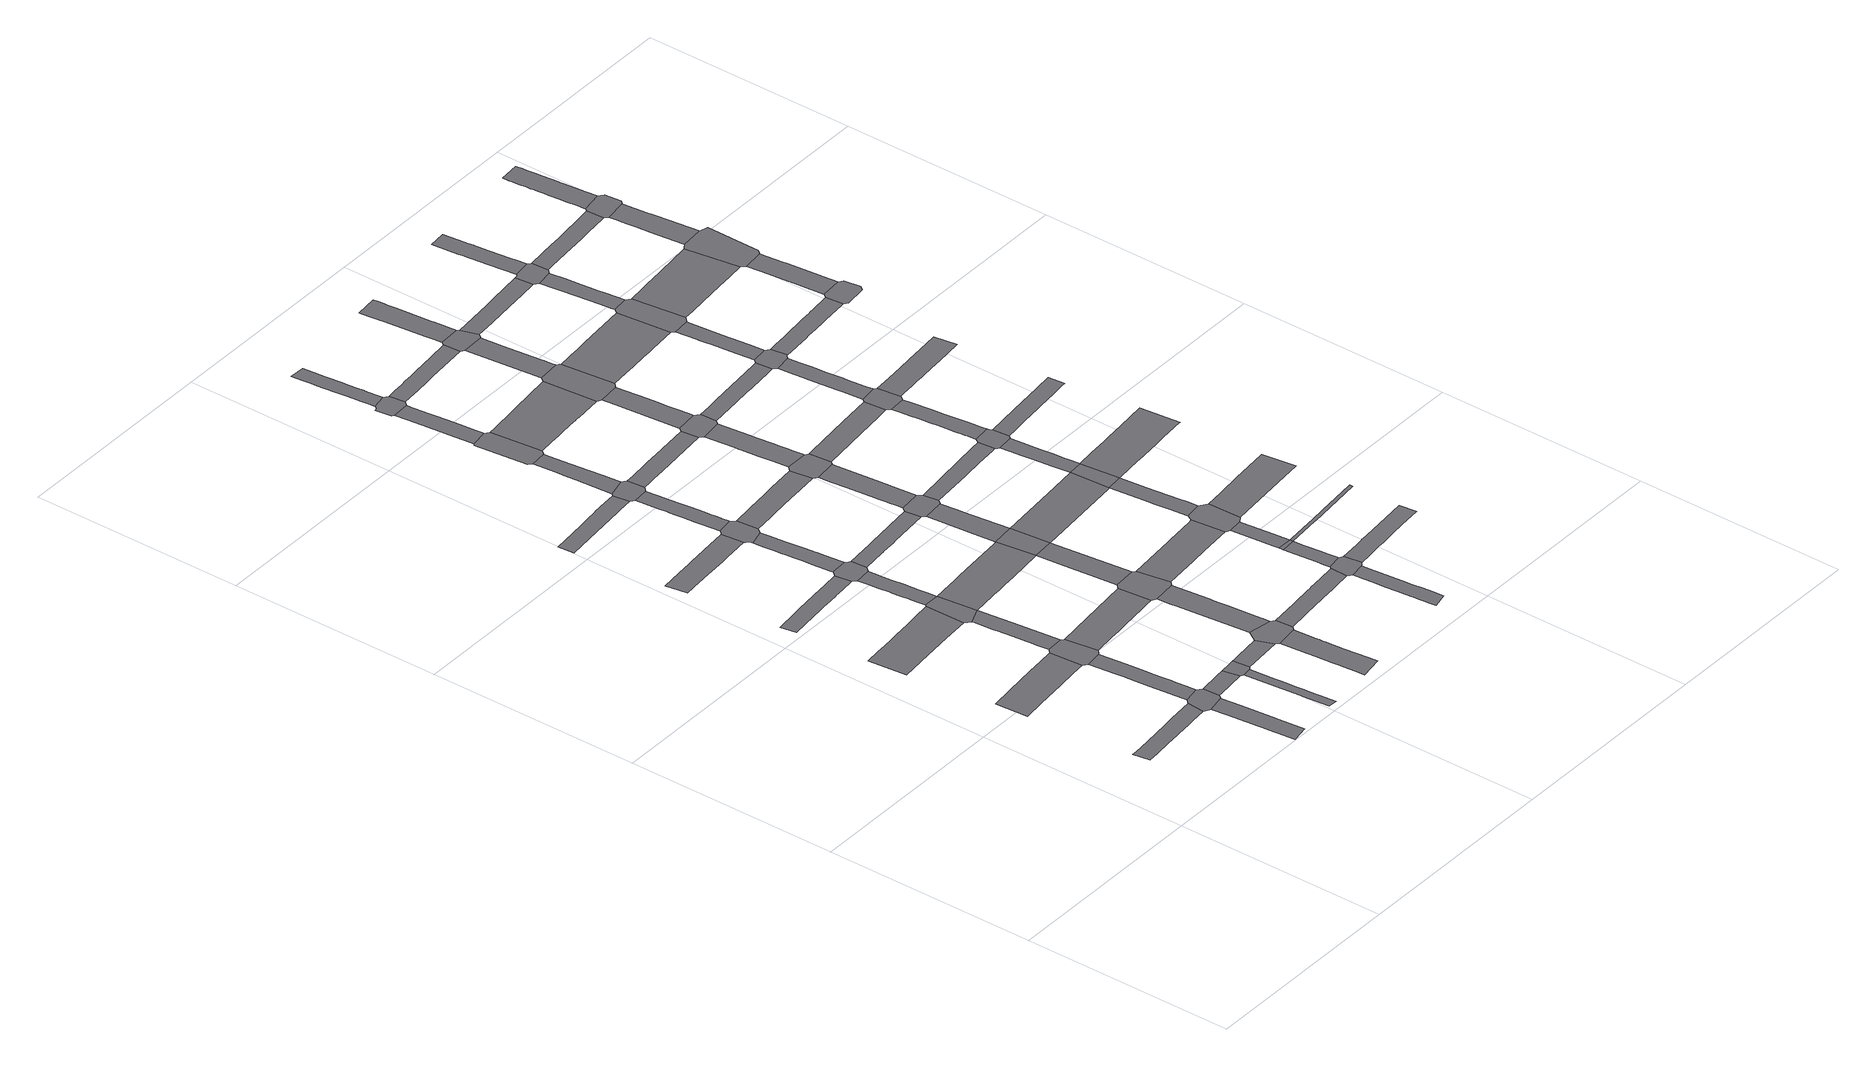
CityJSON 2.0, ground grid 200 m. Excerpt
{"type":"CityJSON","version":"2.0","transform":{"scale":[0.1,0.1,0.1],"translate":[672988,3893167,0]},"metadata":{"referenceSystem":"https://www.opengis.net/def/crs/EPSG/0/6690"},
"CityObjects":{
"road1":{"type":"Road","attributes":{"function":"9","usage":"9","RoadStructureAttribute.widthType":"1","RoadStructureAttribute.width":16.13,"RoadStructureAttribute.sectionType":"1"},"geometry":[{"type":"MultiSurface","lod":"1","boundaries":[[[0,1,2,3,4,5,6,7,8,9,10,11,12,13,14]]]}]},
"road2":{"type":"Road","attributes":{"function":"3","usage":"2","RoadStructureAttribute.widthType":"1","RoadStructureAttribute.width":31.15,"RoadStructureAttribute.sectionType":"1"},"geometry":[{"type":"MultiSurface","lod":"1","boundaries":[[[15,16,17,18,19,20,21,22,23,24]]]}]},
"road3":{"type":"Road","attributes":{"function":"9","usage":"9","RoadStructureAttribute.widthType":"2","RoadStructureAttribute.width":13.38,"RoadStructureAttribute.sectionType":"1"},"geometry":[{"type":"MultiSurface","lod":"1","boundaries":[[[25,26,27,28,29,30,31,32,33,34,35,36,37,38,39,40,41]]]}]},
"road4":{"type":"Road","attributes":{"function":"9","usage":"9","RoadStructureAttribute.widthType":"1","RoadStructureAttribute.width":36.73,"RoadStructureAttribute.sectionType":"1"},"geometry":[{"type":"MultiSurface","lod":"1","boundaries":[[[42,43,44,45,46,47,48,49,50,51,52,53,54,55,56,57,58]]]}]},
"road5":{"type":"Road","attributes":{"function":"9","usage":"9","RoadStructureAttribute.widthType":"9","RoadStructureAttribute.width":-9999,"RoadStructureAttribute.sectionType":"9"},"geometry":[{"type":"MultiSurface","lod":"1","boundaries":[[[41,40,59,60,61,62,63,0,14]]]}]},
"road6":{"type":"Road","attributes":{"function":"9","usage":"9","RoadStructureAttribute.widthType":"2","RoadStructureAttribute.width":13.12,"RoadStructureAttribute.sectionType":"1"},"geometry":[{"type":"MultiSurface","lod":"1","boundaries":[[[64,65,66,67,68,69,70,71,72,73,74,75,76,77,78,79,80,63,62]]]}]},
"road7":{"type":"Road","attributes":{"function":"9","usage":"9","RoadStructureAttribute.widthType":"1","RoadStructureAttribute.width":15.55,"RoadStructureAttribute.sectionType":"1"},"geometry":[{"type":"MultiSurface","lod":"1","boundaries":[[[81,82,83,84,85,86,87,88,89,90,91,92,93,94,95,96,97,98,99,100]]]}]},
"road8":{"type":"Road","attributes":{"function":"9","usage":"9","RoadStructureAttribute.widthType":"9","RoadStructureAttribute.width":-9999,"RoadStructureAttribute.sectionType":"9"},"geometry":[{"type":"MultiSurface","lod":"1","boundaries":[[[19,18,74,73,101,102,103,104,105]]]}]},
"road9":{"type":"Road","attributes":{"function":"9","usage":"9","RoadStructureAttribute.widthType":"1","RoadStructureAttribute.width":16.13,"RoadStructureAttribute.sectionType":"1"},"geometry":[{"type":"MultiSurface","lod":"1","boundaries":[[[60,106,107,108,109,61]]]}]},
"road10":{"type":"Road","attributes":{"function":"9","usage":"9","RoadStructureAttribute.widthType":"1","RoadStructureAttribute.width":20.95,"RoadStructureAttribute.sectionType":"1"},"geometry":[{"type":"MultiSurface","lod":"1","boundaries":[[[110,111,112,113,114,115,116,117,118,119,120,121,122,123,124,125,126,127,128,129,130]]]}]},
"road11":{"type":"Road","attributes":{"function":"9","usage":"9","RoadStructureAttribute.widthType":"2","RoadStructureAttribute.width":13.15,"RoadStructureAttribute.sectionType":"1"},"geometry":[{"type":"MultiSurface","lod":"1","boundaries":[[[131,132,133,134,135,136,137,138,139,140,141,142,143,144,105,104,145,146,147,148]]]}]},
"road12":{"type":"Road","attributes":{"function":"9","usage":"9","RoadStructureAttribute.widthType":"2","RoadStructureAttribute.width":7.55,"RoadStructureAttribute.sectionType":"1"},"geometry":[{"type":"MultiSurface","lod":"1","boundaries":[[[149,150,151,152,153,154,155,156,157,158,159,160,161,162]]]}]},
"road13":{"type":"Road","attributes":{"function":"9","usage":"9","RoadStructureAttribute.widthType":"9","RoadStructureAttribute.width":-9999,"RoadStructureAttribute.sectionType":"9"},"geometry":[{"type":"MultiSurface","lod":"1","boundaries":[[[163,42,58,132,131,164]]]}]},
"road14":{"type":"Road","attributes":{"function":"9","usage":"9","RoadStructureAttribute.widthType":"9","RoadStructureAttribute.width":-9999,"RoadStructureAttribute.sectionType":"9"},"geometry":[{"type":"MultiSurface","lod":"1","boundaries":[[[161,165,166,167,168,169,108,107,162]]]}]},
"road15":{"type":"Road","attributes":{"function":"9","usage":"9","RoadStructureAttribute.widthType":"1","RoadStructureAttribute.width":16.43,"RoadStructureAttribute.sectionType":"1"},"geometry":[{"type":"MultiSurface","lod":"1","boundaries":[[[170,171,172,173,174,175,176,177,178,179,180,181,182,183,184,185]]]}]},
"road16":{"type":"Road","attributes":{"function":"9","usage":"9","RoadStructureAttribute.widthType":"2","RoadStructureAttribute.width":12.11,"RoadStructureAttribute.sectionType":"1"},"geometry":[{"type":"MultiSurface","lod":"1","boundaries":[[[186,187,188,189,190,191,192,193,194,195,196,197,198,199,200,201,202,203,204,205,206,207,163,164]]]}]},
"road17":{"type":"Road","attributes":{"function":"9","usage":"9","RoadStructureAttribute.widthType":"9","RoadStructureAttribute.width":-9999,"RoadStructureAttribute.sectionType":"9"},"geometry":[{"type":"MultiSurface","lod":"1","boundaries":[[[208,94,93,197,196,209,210,211,212,213]]]}]},
"road18":{"type":"Road","attributes":{"function":"9","usage":"9","RoadStructureAttribute.widthType":"2","RoadStructureAttribute.width":12.85,"RoadStructureAttribute.sectionType":"1"},"geometry":[{"type":"MultiSurface","lod":"1","boundaries":[[[212,214,215,216,217,218,219,220,221,222,223,224,225,226,227,228,229,230,231,232,233,213]]]}]},
"road19":{"type":"Road","attributes":{"function":"9","usage":"9","RoadStructureAttribute.widthType":"1","RoadStructureAttribute.width":16.13,"RoadStructureAttribute.sectionType":"1"},"geometry":[{"type":"MultiSurface","lod":"1","boundaries":[[[234,235,236,166,165,237]]]}]},
"road20":{"type":"Road","attributes":{"function":"3","usage":"2","RoadStructureAttribute.widthType":"1","RoadStructureAttribute.width":31.15,"RoadStructureAttribute.sectionType":"1"},"geometry":[{"type":"MultiSurface","lod":"1","boundaries":[[[238,103,102,239,240,241,242,243,244,245,246,247]]]}]},
"road21":{"type":"Road","attributes":{"function":"9","usage":"9","RoadStructureAttribute.widthType":"9","RoadStructureAttribute.width":-9999,"RoadStructureAttribute.sectionType":"9"},"geometry":[{"type":"MultiSurface","lod":"1","boundaries":[[[248,249,250,251,252,122,121,253,254,224,223]]]}]},
"road22":{"type":"Road","attributes":{"function":"9","usage":"9","RoadStructureAttribute.widthType":"2","RoadStructureAttribute.width":12.55,"RoadStructureAttribute.sectionType":"1"},"geometry":[{"type":"MultiSurface","lod":"1","boundaries":[[[255,256,257,258,259,260,261,262,263,264,265,266,267,251,250,268,269,270,271,272,273,274,275,276,277,278,279,280]]]}]},
"road23":{"type":"Road","attributes":{"function":"9","usage":"9","RoadStructureAttribute.widthType":"1","RoadStructureAttribute.width":16.55,"RoadStructureAttribute.sectionType":"1"},"geometry":[{"type":"MultiSurface","lod":"1","boundaries":[[[281,282,283,284,285,286,287,288,289,290,291,292,293,294,295,296,297,298,299,300]]]}]},
"road24":{"type":"Road","attributes":{"function":"9","usage":"9","RoadStructureAttribute.widthType":"1","RoadStructureAttribute.width":36.73,"RoadStructureAttribute.sectionType":"1"},"geometry":[{"type":"MultiSurface","lod":"1","boundaries":[[[164,131,301,302,303,304,305,306,307,308,309,310,311,312,313,314,315,316]]]}]},
"road25":{"type":"Road","attributes":{"function":"9","usage":"9","RoadStructureAttribute.widthType":"9","RoadStructureAttribute.width":-9999,"RoadStructureAttribute.sectionType":"9"},"geometry":[{"type":"MultiSurface","lod":"1","boundaries":[[[317,318,170,185,280,279,319,320]]]}]},
"road26":{"type":"Road","attributes":{"function":"9","usage":"9","RoadStructureAttribute.widthType":"9","RoadStructureAttribute.width":-9999,"RoadStructureAttribute.sectionType":"9"},"geometry":[{"type":"MultiSurface","lod":"1","boundaries":[[[321,322,323,234,237,293,292,324]]]}]},
"road27":{"type":"Road","attributes":{"function":"9","usage":"9","RoadStructureAttribute.widthType":"2","RoadStructureAttribute.width":13.27,"RoadStructureAttribute.sectionType":"1"},"geometry":[{"type":"MultiSurface","lod":"1","boundaries":[[[325,326,327,328,318,317,329,330,331,332,333,334,335]]]}]},
"road28":{"type":"Road","attributes":{"function":"9","usage":"9","RoadStructureAttribute.widthType":"1","RoadStructureAttribute.width":15.55,"RoadStructureAttribute.sectionType":"1"},"geometry":[{"type":"MultiSurface","lod":"1","boundaries":[[[336,337,338,339,340,341,342,343,344,345,346,347,348,349,350,351,352,210,209]]]}]},
"road29":{"type":"Road","attributes":{"function":"9","usage":"9","RoadStructureAttribute.widthType":"1","RoadStructureAttribute.width":17.6,"RoadStructureAttribute.sectionType":"1"},"geometry":[{"type":"MultiSurface","lod":"1","boundaries":[[[353,354,355,323,322,356,357,358,359,360,361,362,363,364,365,366]]]}]},
"road30":{"type":"Road","attributes":{"function":"9","usage":"9","RoadStructureAttribute.widthType":"9","RoadStructureAttribute.width":-9999,"RoadStructureAttribute.sectionType":"9"},"geometry":[{"type":"MultiSurface","lod":"1","boundaries":[[[367,368,369,370,335,334,371,372]]]}]},
"road31":{"type":"Road","attributes":{"function":"9","usage":"9","RoadStructureAttribute.widthType":"9","RoadStructureAttribute.width":-9999,"RoadStructureAttribute.sectionType":"9"},"geometry":[{"type":"MultiSurface","lod":"1","boundaries":[[[246,366,365,373,374,375,376,247]]]}]},
"road32":{"type":"Road","attributes":{"function":"9","usage":"9","RoadStructureAttribute.widthType":"1","RoadStructureAttribute.width":20.95,"RoadStructureAttribute.sectionType":"1"},"geometry":[{"type":"MultiSurface","lod":"1","boundaries":[[[248,377,378,379,380,381,382,383,384,385,386,387,388,249]]]}]},
"road33":{"type":"Road","attributes":{"function":"9","usage":"9","RoadStructureAttribute.widthType":"2","RoadStructureAttribute.width":13.16,"RoadStructureAttribute.sectionType":"1"},"geometry":[{"type":"MultiSurface","lod":"1","boundaries":[[[389,390,391,392,393,394,395,396,397,398,399,400,401,402,403,368,367]]]}]},
"road34":{"type":"Road","attributes":{"function":"9","usage":"9","RoadStructureAttribute.widthType":"1","RoadStructureAttribute.width":16.82,"RoadStructureAttribute.sectionType":"1"},"geometry":[{"type":"MultiSurface","lod":"1","boundaries":[[[307,404,405,406,407,408,409,376,375,410,411,412]]]}]},
"road35":{"type":"Road","attributes":{"function":"9","usage":"9","RoadStructureAttribute.widthType":"9","RoadStructureAttribute.width":-9999,"RoadStructureAttribute.sectionType":"9"},"geometry":[{"type":"MultiSurface","lod":"1","boundaries":[[[413,414,415,416,399,398,417,418,419,420]]]}]},
"road36":{"type":"Road","attributes":{"function":"9","usage":"9","RoadStructureAttribute.widthType":"9","RoadStructureAttribute.width":-9999,"RoadStructureAttribute.sectionType":"9"},"geometry":[{"type":"MultiSurface","lod":"1","boundaries":[[[421,308,307,412]]]}]},
"road37":{"type":"Road","attributes":{"function":"9","usage":"9","RoadStructureAttribute.widthType":"2","RoadStructureAttribute.width":11.78,"RoadStructureAttribute.sectionType":"1"},"geometry":[{"type":"MultiSurface","lod":"1","boundaries":[[[422,423,424,425,426,427,428,429,430,413,420,431,432,433,434,435,436,437,438,439,440]]]}]},
"road38":{"type":"Road","attributes":{"function":"9","usage":"9","RoadStructureAttribute.widthType":"1","RoadStructureAttribute.width":16.43,"RoadStructureAttribute.sectionType":"1"},"geometry":[{"type":"MultiSurface","lod":"1","boundaries":[[[441,442,443,444,445,446,320,319,447,448,449,450,451,452,453]]]}]},
"road39":{"type":"Road","attributes":{"function":"9","usage":"9","RoadStructureAttribute.widthType":"1","RoadStructureAttribute.width":16.39,"RoadStructureAttribute.sectionType":"1"},"geometry":[{"type":"MultiSurface","lod":"1","boundaries":[[[308,421,454,455,456,457,458,459,460]]]}]},
"road40":{"type":"Road","attributes":{"function":"9","usage":"9","RoadStructureAttribute.widthType":"1","RoadStructureAttribute.width":16.13,"RoadStructureAttribute.sectionType":"1"},"geometry":[{"type":"MultiSurface","lod":"1","boundaries":[[[461,462,463,464,465,466,467,468,321,324,469,470,471,472,473,474,475,476,477,478,479,480,481,482]]]}]},
"road41":{"type":"Road","attributes":{"function":"9","usage":"9","RoadStructureAttribute.widthType":"9","RoadStructureAttribute.width":-9999,"RoadStructureAttribute.sectionType":"9"},"geometry":[{"type":"MultiSurface","lod":"1","boundaries":[[[483,343,342,458,457,484,485,486,487]]]}]},
"road42":{"type":"Road","attributes":{"function":"2","usage":"1","RoadStructureAttribute.widthType":"1","RoadStructureAttribute.width":49.84,"RoadStructureAttribute.sectionType":"1"},"geometry":[{"type":"MultiSurface","lod":"1","boundaries":[[[488,489,490,491,492,493,494,495,496,497,498,499,500,501,502,372,371]]]}]},
"road43":{"type":"Road","attributes":{"function":"9","usage":"9","RoadStructureAttribute.widthType":"1","RoadStructureAttribute.width":16.46,"RoadStructureAttribute.sectionType":"1"},"geometry":[{"type":"MultiSurface","lod":"1","boundaries":[[[503,504,505,506,507,508,509,510,511,483,487,512,513,514,515]]]}]},
"road44":{"type":"Road","attributes":{"function":"3","usage":"2","RoadStructureAttribute.widthType":"1","RoadStructureAttribute.width":31.15,"RoadStructureAttribute.sectionType":"1"},"geometry":[{"type":"MultiSurface","lod":"1","boundaries":[[[516,517,518,519,520,521,522,523,524,525,374,373]]]}]},
"road45":{"type":"Road","attributes":{"function":"9","usage":"9","RoadStructureAttribute.widthType":"9","RoadStructureAttribute.width":-9999,"RoadStructureAttribute.sectionType":"9"},"geometry":[{"type":"MultiSurface","lod":"1","boundaries":[[[526,527,528,529,530,384,383,503,515]]]}]},
"road46":{"type":"Road","attributes":{"function":"9","usage":"9","RoadStructureAttribute.widthType":"1","RoadStructureAttribute.width":15.53,"RoadStructureAttribute.sectionType":"1"},"geometry":[{"type":"MultiSurface","lod":"1","boundaries":[[[531,532,533,534,535,536,537,538,539,419,418,540,541,542,543,544,545,546]]]}]},
"road47":{"type":"Road","attributes":{"function":"9","usage":"9","RoadStructureAttribute.widthType":"1","RoadStructureAttribute.width":16.3,"RoadStructureAttribute.sectionType":"1"},"geometry":[{"type":"MultiSurface","lod":"1","boundaries":[[[528,547,548,549,550,551,552,553,554,555,556,557,558,559,560,561,529]]]}]},
"road48":{"type":"Road","attributes":{"function":"9","usage":"9","RoadStructureAttribute.widthType":"2","RoadStructureAttribute.width":11.89,"RoadStructureAttribute.sectionType":"1"},"geometry":[{"type":"MultiSurface","lod":"1","boundaries":[[[562,563,564,565,566,567,568,569,570,571,572,573,574,575,576,577,578,579,580,581,582]]]}]},
"road49":{"type":"Road","attributes":{"function":"9","usage":"9","RoadStructureAttribute.widthType":"1","RoadStructureAttribute.width":36.73,"RoadStructureAttribute.sectionType":"1"},"geometry":[{"type":"MultiSurface","lod":"1","boundaries":[[[583,584,585,586,421,412,587]]]}]},
"road50":{"type":"Road","attributes":{"function":"9","usage":"9","RoadStructureAttribute.widthType":"9","RoadStructureAttribute.width":-9999,"RoadStructureAttribute.sectionType":"9"},"geometry":[{"type":"MultiSurface","lod":"1","boundaries":[[[441,453,588,555,554,589,590,591,592,593]]]}]},
"road51":{"type":"Road","attributes":{"function":"9","usage":"9","RoadStructureAttribute.widthType":"9","RoadStructureAttribute.width":-9999,"RoadStructureAttribute.sectionType":"9"},"geometry":[{"type":"MultiSurface","lod":"1","boundaries":[[[481,569,568,594,595,596,597,598,482]]]}]},
"road52":{"type":"Road","attributes":{"function":"9","usage":"9","RoadStructureAttribute.widthType":"1","RoadStructureAttribute.width":20.51,"RoadStructureAttribute.sectionType":"1"},"geometry":[{"type":"MultiSurface","lod":"1","boundaries":[[[592,599,600,601,602,603,604,605,606,607,593]]]}]},
"road53":{"type":"Road","attributes":{"function":"9","usage":"9","RoadStructureAttribute.widthType":"2","RoadStructureAttribute.width":11.82,"RoadStructureAttribute.sectionType":"1"},"geometry":[{"type":"MultiSurface","lod":"1","boundaries":[[[608,609,610,611,612,613,614,615,616,617,618,619,620,598,597]]]}]},
"road54":{"type":"Road","attributes":{"function":"9","usage":"9","RoadStructureAttribute.widthType":"9","RoadStructureAttribute.width":-9999,"RoadStructureAttribute.sectionType":"9"},"geometry":[{"type":"MultiSurface","lod":"1","boundaries":[[[616,615,621,622]]]}]},
"road55":{"type":"Road","attributes":{"function":"9","usage":"9","RoadStructureAttribute.widthType":"1","RoadStructureAttribute.width":15.55,"RoadStructureAttribute.sectionType":"1"},"geometry":[{"type":"MultiSurface","lod":"1","boundaries":[[[623,624,625,485,484,626,627,628,629,630,631,632,633,634,635]]]}]},
"road56":{"type":"Road","attributes":{"function":"9","usage":"9","RoadStructureAttribute.widthType":"2","RoadStructureAttribute.width":11.82,"RoadStructureAttribute.sectionType":"1"},"geometry":[{"type":"MultiSurface","lod":"1","boundaries":[[[621,636,637,638,639,640,641,642,643,622]]]}]},
"road57":{"type":"Road","attributes":{"function":"9","usage":"9","RoadStructureAttribute.widthType":"9","RoadStructureAttribute.width":-9999,"RoadStructureAttribute.sectionType":"9"},"geometry":[{"type":"MultiSurface","lod":"1","boundaries":[[[644,645,646,499,498,605,604,647,648]]]}]},
"road58":{"type":"Road","attributes":{"function":"9","usage":"9","RoadStructureAttribute.widthType":"9","RoadStructureAttribute.width":-9999,"RoadStructureAttribute.sectionType":"9"},"geometry":[{"type":"MultiSurface","lod":"1","boundaries":[[[639,649,650,651,652,653,520,519,640]]]}]},
"road59":{"type":"Road","attributes":{"function":"9","usage":"9","RoadStructureAttribute.widthType":"1","RoadStructureAttribute.width":16.09,"RoadStructureAttribute.sectionType":"1"},"geometry":[{"type":"MultiSurface","lod":"1","boundaries":[[[645,654,655,656,657,658,659,660,661,646]]]}]},
"road60":{"type":"Road","attributes":{"function":"9","usage":"9","RoadStructureAttribute.widthType":"1","RoadStructureAttribute.width":20.95,"RoadStructureAttribute.sectionType":"1"},"geometry":[{"type":"MultiSurface","lod":"1","boundaries":[[[662,663,664,665,666,667,668,527,526,669,670,671,672]]]}]},
"road61":{"type":"Road","attributes":{"function":"9","usage":"9","RoadStructureAttribute.widthType":"2","RoadStructureAttribute.width":13.39,"RoadStructureAttribute.sectionType":"1"},"geometry":[{"type":"MultiSurface","lod":"1","boundaries":[[[651,673,674,675,676,677,678,679,584,680,681,682,683,684,685,652]]]}]},
"road62":{"type":"Road","attributes":{"function":"9","usage":"9","RoadStructureAttribute.widthType":"9","RoadStructureAttribute.width":-9999,"RoadStructureAttribute.sectionType":"9"},"geometry":[{"type":"MultiSurface","lod":"1","boundaries":[[[546,545,661,660,686,687,688,689]]]}]},
"road63":{"type":"Road","attributes":{"function":"9","usage":"9","RoadStructureAttribute.widthType":"9","RoadStructureAttribute.width":-9999,"RoadStructureAttribute.sectionType":"9"},"geometry":[{"type":"MultiSurface","lod":"1","boundaries":[[[584,679,690,585]]]}]},
"road64":{"type":"Road","attributes":{"function":"9","usage":"9","RoadStructureAttribute.widthType":"1","RoadStructureAttribute.width":16.25,"RoadStructureAttribute.sectionType":"1"},"geometry":[{"type":"MultiSurface","lod":"1","boundaries":[[[691,692,693,694,695,696,697,698,699,700,689,688,701,702,703,704,705,706,707]]]}]},
"road65":{"type":"Road","attributes":{"function":"9","usage":"9","RoadStructureAttribute.widthType":"1","RoadStructureAttribute.width":16.43,"RoadStructureAttribute.sectionType":"1"},"geometry":[{"type":"MultiSurface","lod":"1","boundaries":[[[589,708,709,710,711,712,713,714,715,716,717,718,719,720,721,722,723,724,590]]]}]},
"road66":{"type":"Road","attributes":{"function":"9","usage":"9","RoadStructureAttribute.widthType":"1","RoadStructureAttribute.width":16.13,"RoadStructureAttribute.sectionType":"1"},"geometry":[{"type":"MultiSurface","lod":"1","boundaries":[[[725,726,727,728,729,730,731,732,733,734,735,596,595]]]}]},
"road67":{"type":"Road","attributes":{"function":"9","usage":"9","RoadStructureAttribute.widthType":"2","RoadStructureAttribute.width":12.27,"RoadStructureAttribute.sectionType":"1"},"geometry":[{"type":"MultiSurface","lod":"1","boundaries":[[[690,736,737,738,739,740,741,742,743,744,745,746,747,748,749,750,751,585]]]}]},
"road68":{"type":"Road","attributes":{"function":"9","usage":"9","RoadStructureAttribute.widthType":"4","RoadStructureAttribute.width":3.01,"RoadStructureAttribute.sectionType":"1"},"geometry":[{"type":"MultiSurface","lod":"1","boundaries":[[[752,753,754,755,756,757,758,759,760,761,762,763,621,615]]]}]},
"road69":{"type":"Road","attributes":{"function":"9","usage":"9","RoadStructureAttribute.widthType":"9","RoadStructureAttribute.width":-9999,"RoadStructureAttribute.sectionType":"9"},"geometry":[{"type":"MultiSurface","lod":"1","boundaries":[[[764,747,746,765,766,767,768,769,623,635]]]}]},
"road70":{"type":"Road","attributes":{"function":"2","usage":"1","RoadStructureAttribute.widthType":"1","RoadStructureAttribute.width":49.84,"RoadStructureAttribute.sectionType":"1"},"geometry":[{"type":"MultiSurface","lod":"1","boundaries":[[[770,771,772,773,774,775,776,777,778,779,780,781,782,783,784,785,786,787,788,648,647]]]}]},
"road71":{"type":"Road","attributes":{"function":"9","usage":"9","RoadStructureAttribute.widthType":"2","RoadStructureAttribute.width":13.45,"RoadStructureAttribute.sectionType":"1"},"geometry":[{"type":"MultiSurface","lod":"1","boundaries":[[[789,790,791,792,793,794,795,796,797,798,799,800,801,802,769,768,803,804,805,806,807,808,809,810,811,812,813]]]}]},
"road72":{"type":"Road","attributes":{"function":"3","usage":"2","RoadStructureAttribute.widthType":"1","RoadStructureAttribute.width":31.15,"RoadStructureAttribute.sectionType":"1"},"geometry":[{"type":"MultiSurface","lod":"1","boundaries":[[[814,815,816,817,818,819,820,821,822,823,824,650,649]]]}]},
"road73":{"type":"Road","attributes":{"function":"9","usage":"9","RoadStructureAttribute.widthType":"9","RoadStructureAttribute.width":-9999,"RoadStructureAttribute.sectionType":"9"},"geometry":[{"type":"MultiSurface","lod":"1","boundaries":[[[789,813,825,826,827,828,662,672]]]}]},
"road74":{"type":"Road","attributes":{"function":"9","usage":"9","RoadStructureAttribute.widthType":"1","RoadStructureAttribute.width":15.53,"RoadStructureAttribute.sectionType":"1"},"geometry":[{"type":"MultiSurface","lod":"1","boundaries":[[[686,829,830,831,832,833,834,835,836,837,838,687]]]}]},
"road75":{"type":"Road","attributes":{"function":"9","usage":"9","RoadStructureAttribute.widthType":"2","RoadStructureAttribute.width":13.35,"RoadStructureAttribute.sectionType":"1"},"geometry":[{"type":"MultiSurface","lod":"1","boundaries":[[[827,839,840,841,842,843,844,845,846,847,848,849,850,851,852,853,854,855,828]]]}]},
"road76":{"type":"Road","attributes":{"function":"9","usage":"9","RoadStructureAttribute.widthType":"1","RoadStructureAttribute.width":36.73,"RoadStructureAttribute.sectionType":"1"},"geometry":[{"type":"MultiSurface","lod":"1","boundaries":[[[856,857,858,859,860,861,862,863,864,865,866,867,868,869,870,871,872,690,679,873]]]}]},
"road77":{"type":"Road","attributes":{"function":"9","usage":"9","RoadStructureAttribute.widthType":"9","RoadStructureAttribute.width":-9999,"RoadStructureAttribute.sectionType":"9"},"geometry":[{"type":"MultiSurface","lod":"1","boundaries":[[[847,874,875,876,877,878,714,713,848]]]}]},
"road78":{"type":"Road","attributes":{"function":"9","usage":"9","RoadStructureAttribute.widthType":"2","RoadStructureAttribute.width":12.7,"RoadStructureAttribute.sectionType":"1"},"geometry":[{"type":"MultiSurface","lod":"1","boundaries":[[[879,880,881,882,883,884,878,877,885,886,887,888]]]}]},
"road79":{"type":"Road","attributes":{"function":"9","usage":"9","RoadStructureAttribute.widthType":"1","RoadStructureAttribute.width":15.55,"RoadStructureAttribute.sectionType":"1"},"geometry":[{"type":"MultiSurface","lod":"1","boundaries":[[[889,890,891,766,765,892,893,894,895,896,897,898,899]]]}]},
"road80":{"type":"Road","attributes":{"function":"9","usage":"9","RoadStructureAttribute.widthType":"9","RoadStructureAttribute.width":-9999,"RoadStructureAttribute.sectionType":"9"},"geometry":[{"type":"MultiSurface","lod":"1","boundaries":[[[900,901,902,903,782,781,879,888]]]}]},
"road81":{"type":"Road","attributes":{"function":"9","usage":"9","RoadStructureAttribute.widthType":"1","RoadStructureAttribute.width":20.95,"RoadStructureAttribute.sectionType":"1"},"geometry":[{"type":"MultiSurface","lod":"1","boundaries":[[[904,905,906,907,908,909,910,826,825,911,912,913,914,915,916,917,918,919,920,921]]]}]},
"road82":{"type":"Road","attributes":{"function":"9","usage":"9","RoadStructureAttribute.widthType":"2","RoadStructureAttribute.width":12.64,"RoadStructureAttribute.sectionType":"1"},"geometry":[{"type":"MultiSurface","lod":"1","boundaries":[[[922,923,924,925,926,927,903,902,928,929,930,931,932,933]]]}]},
"road83":{"type":"Road","attributes":{"function":"9","usage":"9","RoadStructureAttribute.widthType":"9","RoadStructureAttribute.width":-9999,"RoadStructureAttribute.sectionType":"9"},"geometry":[{"type":"MultiSurface","lod":"1","boundaries":[[[934,935,936,835,834,922,933,937,938]]]}]},
"road84":{"type":"Road","attributes":{"function":"9","usage":"9","RoadStructureAttribute.widthType":"2","RoadStructureAttribute.width":13.73,"RoadStructureAttribute.sectionType":"1"},"geometry":[{"type":"MultiSurface","lod":"1","boundaries":[[[939,940,941,942,943,944,945,935,934,946,947,948,949,950,951,952,953,954]]]}]},
"road85":{"type":"Road","attributes":{"function":"9","usage":"9","RoadStructureAttribute.widthType":"1","RoadStructureAttribute.width":16.43,"RoadStructureAttribute.sectionType":"1"},"geometry":[{"type":"MultiSurface","lod":"1","boundaries":[[[955,956,957,958,959,960,961,962,963,964,965,876,875,966,967,968,969,970,971,972,973,974,975,976,977,978,979,980]]]}]},
"road86":{"type":"Road","attributes":{"function":"2","usage":"1","RoadStructureAttribute.widthType":"1","RoadStructureAttribute.width":49.84,"RoadStructureAttribute.sectionType":"1"},"geometry":[{"type":"MultiSurface","lod":"1","boundaries":[[[981,982,983,984,901,900,985,986,987,988,989,990,991]]]}]},
"road87":{"type":"Road","attributes":{"function":"9","usage":"9","RoadStructureAttribute.widthType":"1","RoadStructureAttribute.width":15.53,"RoadStructureAttribute.sectionType":"1"},"geometry":[{"type":"MultiSurface","lod":"1","boundaries":[[[937,992,993,994,995,996,997,998,999,1000,1001,1002,1003,1004,1005,1006,1007,1008,1009,1010,1011,1012,938]]]}]},
"road88":{"type":"Road","attributes":{"function":"9","usage":"9","RoadStructureAttribute.widthType":"9","RoadStructureAttribute.width":-9999,"RoadStructureAttribute.sectionType":"9"},"geometry":[{"type":"MultiSurface","lod":"1","boundaries":[[[1013,1014,1015,1016,1017,1018,955,980]]]}]},
"road89":{"type":"Road","attributes":{"function":"9","usage":"9","RoadStructureAttribute.widthType":"1","RoadStructureAttribute.width":15.81,"RoadStructureAttribute.sectionType":"1"},"geometry":[{"type":"MultiSurface","lod":"1","boundaries":[[[1017,1019,1020,1021,1022,1023,1024,1025,1026,1027,1028,1029,1030,1031,1032,1033,1018]]]}]},
"road90":{"type":"Road","attributes":{"function":"9","usage":"9","RoadStructureAttribute.widthType":"9","RoadStructureAttribute.width":-9999,"RoadStructureAttribute.sectionType":"9"},"geometry":[{"type":"MultiSurface","lod":"1","boundaries":[[[1034,1035,1036,1037,1038,1039,991,990,1026,1025]]]}]},
"road91":{"type":"Road","attributes":{"function":"9","usage":"9","RoadStructureAttribute.widthType":"1","RoadStructureAttribute.width":15.59,"RoadStructureAttribute.sectionType":"1"},"geometry":[{"type":"MultiSurface","lod":"1","boundaries":[[[1037,1040,1041,1042,1043,1044,1045,1046,1047,1048,1049,1050,1051,1038]]]}]},
"road92":{"type":"Road","attributes":{"function":"9","usage":"9","RoadStructureAttribute.widthType":"9","RoadStructureAttribute.width":-9999,"RoadStructureAttribute.sectionType":"9"},"geometry":[{"type":"MultiSurface","lod":"1","boundaries":[[[1052,1053,1003,1002,1044,1043,1054,1055]]]}]},
"road93":{"type":"Road","attributes":{"function":"9","usage":"9","RoadStructureAttribute.widthType":"1","RoadStructureAttribute.width":15.66,"RoadStructureAttribute.sectionType":"1"},"geometry":[{"type":"MultiSurface","lod":"1","boundaries":[[[1056,1057,1058,1059,1060,1061,1062,1063,1064,1065,1066,1067,1068,1069,1070,1071,1072,1073,1074,1075,1076,1077,1078,1079,1080,1081,1082,1053,1052]]]}]}
},
"vertices":[
[1371,989,0],[1133,964,0],[1022,952,0],[759,925,0],[675,916,0],[596,911,0],[542,908,0],[569,751,0],[679,762,0],[835,777,0],[967,789,0],[1098,801,0],[1125,804,0],[1210,812,0],[1355,825,0],
[653,1917,0],[944,1947,0],[1144,1967,0],[1270,1980,0],[1248,2290,0],[1109,2275,0],[953,2259,0],[647,2227,0],[426,2204,0],[447,1896,0],
[1435,644,0],[1441,579,0],[1453,463,0],[1466,347,0],[1468,319,0],[1472,280,0],[1476,243,0],[1480,207,0],[1483,175,0],[1494,72,0],[1501,9,0],[1661,38,0],[1637,280,0],[1635,304,0],[1603,638,0],[1585,826,0],[1419,792,0],
[1148,3460,0],[990,3443,0],[854,3428,0],[789,3421,0],[686,3410,0],[621,3403,0],[523,3393,0],[423,3383,0],[272,3368,0],[269,3368,0],[310,3010,0],[313,3010,0],[406,3020,0],[629,3042,0],[718,3049,0],[907,3066,0],[1150,3086,0],
[1595,840,0],[1610,860,0],[1604,1016,0],[1559,1053,0],[1407,1026,0],
[1549,1151,0],[1540,1246,0],[1536,1288,0],[1532,1328,0],[1528,1373,0],[1519,1465,0],[1515,1497,0],[1504,1613,0],[1494,1715,0],[1469,1966,0],[1312,1946,0],[1336,1710,0],[1345,1627,0],[1358,1502,0],[1371,1376,0],[1403,1064,0],[1404,1049,0],
[235,4064,0],[256,4066,0],[273,4067,0],[330,4073,0],[388,4079,0],[478,4088,0],[606,4100,0],[641,4104,0],[696,4109,0],[816,4120,0],[829,4121,0],[922,4130,0],[1056,4142,0],[1035,4296,0],[881,4281,0],[733,4267,0],[603,4254,0],[532,4246,0],[449,4237,0],[209,4210,0],
[1480,1977,0],[1507,2002,0],[1466,2309,0],[1443,2331,0],[1278,2322,0],
[1643,863,0],[1928,892,0],[1888,1046,0],[1825,1040,0],
[221,5091,0],[301,5098,0],[361,5103,0],[382,5104,0],[416,5107,0],[448,5110,0],[469,5111,0],[547,5118,0],[584,5121,0],[656,5127,0],[717,5133,0],[955,5155,0],[932,5361,0],[682,5340,0],[583,5332,0],[500,5324,0],[456,5320,0],[391,5314,0],[306,5306,0],[101,5287,0],[130,5084,0],
[1355,3104,0],[1207,3043,0],[1208,3032,0],[1214,2972,0],[1220,2912,0],[1225,2862,0],[1228,2823,0],[1231,2801,0],[1235,2752,0],[1238,2725,0],[1253,2570,0],[1256,2546,0],[1260,2502,0],[1268,2416,0],[1391,2787,0],[1380,2880,0],[1370,2971,0],[1355,3101,0],
[1979,629,0],[2005,342,0],[2007,323,0],[2029,74,0],[2115,70,0],[2105,173,0],[2092,318,0],[2087,376,0],[2080,447,0],[2071,542,0],[2065,608,0],[2061,648,0],[2039,884,0],[1957,874,0],
[1163,3479,0],[1309,3476,0],
[2066,906,0],[2049,1063,0],[1988,1057,0],[1957,1053,0],[1936,1051,0],
[825,6377,0],[649,6360,0],[569,6352,0],[557,6351,0],[457,6340,0],[356,6328,0],[222,6313,0],[3,6289,0],[14,6139,0],[353,6172,0],[560,6193,0],[587,6195,0],[645,6201,0],[700,6207,0],[789,6216,0],[850,6222,0],
[1309,3479,0],[1304,3527,0],[1298,3594,0],[1295,3622,0],[1293,3650,0],[1279,3796,0],[1268,3911,0],[1257,4026,0],[1254,4058,0],[1250,4108,0],[1248,4125,0],[1095,4112,0],[1107,3997,0],[1108,3990,0],[1116,3915,0],[1127,3813,0],[1130,3783,0],[1137,3720,0],[1140,3691,0],[1147,3634,0],[1149,3614,0],[1156,3549,0],
[1056,4320,0],[1283,4164,0],[1272,4315,0],[1260,4325,0],[1234,4348,0],[1071,4341,0],
[1218,4483,0],[1207,4573,0],[1203,4610,0],[1201,4626,0],[1197,4665,0],[1189,4730,0],[1183,4783,0],[1168,4907,0],[1152,5049,0],[1142,5131,0],[996,5091,0],[1002,5033,0],[1007,4981,0],[1017,4883,0],[1022,4827,0],[1027,4781,0],[1035,4706,0],[1041,4637,0],[1051,4541,0],[1069,4358,0],
[2384,1098,0],[2138,1072,0],[2085,1067,0],[2442,938,0],
[1813,2347,0],[1724,2026,0],[1816,2036,0],[1934,2049,0],[2034,2060,0],[2088,2066,0],[2136,2071,0],[2248,2083,0],[2313,2090,0],[2285,2399,0],
[1177,5177,0],[1159,5382,0],[1118,5421,0],[966,5397,0],[947,5377,0],[967,5145,0],[993,5122,0],
[899,6062,0],[908,5974,0],[915,5902,0],[918,5873,0],[924,5819,0],[930,5751,0],[933,5728,0],[937,5688,0],[939,5667,0],[941,5642,0],[950,5557,0],[956,5492,0],[958,5477,0],[1116,5439,0],[1111,5487,0],[1109,5501,0],[1109,5506,0],[1104,5557,0],[1099,5603,0],[1093,5660,0],[1079,5791,0],[1071,5872,0],[1059,5980,0],[1047,6098,0],[1036,6206,0],[886,6191,0],
[2760,147,0],[2748,236,0],[2727,464,0],[2723,512,0],[2718,563,0],[2715,603,0],[2712,636,0],[2709,669,0],[2706,699,0],[2703,729,0],[2701,755,0],[2684,940,0],[2474,913,0],[2497,659,0],[2505,576,0],[2519,417,0],[2524,362,0],[2529,315,0],[2538,210,0],[2547,113,0],
[1578,3127,0],[1618,3131,0],[1681,3138,0],[1777,3148,0],[1899,3160,0],[2238,3195,0],[2241,3196,0],[2192,3564,0],[2189,3564,0],[2172,3562,0],[1749,3520,0],[1715,3516,0],[1673,3512,0],[1582,3503,0],[1501,3495,0],[1312,3477,0],
[1018,6440,0],[845,6396,0],[1070,6244,0],[1056,6409,0],
[2703,1133,0],[2668,1162,0],[2443,1197,0],[2715,974,0],
[803,6937,0],[808,6878,0],[809,6858,0],[818,6740,0],[1013,6479,0],[999,6607,0],[984,6754,0],[976,6822,0],[959,6981,0],[940,7160,0],[787,7148,0],
[1510,4187,0],[1526,4189,0],[1541,4191,0],[1597,4196,0],[1685,4205,0],[1713,4208,0],[2099,4248,0],[2081,4397,0],[1860,4374,0],[1806,4369,0],[1755,4364,0],[1738,4362,0],[1680,4356,0],[1638,4352,0],[1592,4347,0],[1551,4343,0],[1461,4334,0],
[2368,1945,0],[2375,1871,0],[2384,1782,0],[2661,1232,0],[2659,1252,0],[2650,1341,0],[2632,1528,0],[2629,1553,0],[2621,1637,0],[2615,1701,0],[2612,1731,0],[2604,1811,0],[2577,2085,0],[2356,2064,0],
[879,7712,0],[715,7690,0],[697,7674,0],[751,7174,0],[972,7199,0],[916,7681,0],
[2612,2122,0],[2557,2427,0],[2530,2447,0],[2317,2436,0],
[1267,5186,0],[1371,5197,0],[1432,5203,0],[1542,5214,0],[1671,5227,0],[1724,5232,0],[1991,5258,0],[1964,5466,0],[1692,5438,0],[1567,5425,0],[1490,5417,0],[1359,5403,0],
[875,7752,0],[870,7794,0],[855,7945,0],[841,8075,0],[833,8152,0],[826,8221,0],[817,8304,0],[811,8367,0],[810,8370,0],[803,8439,0],[639,8431,0],[652,8311,0],[685,7997,0],[692,7925,0],[705,7791,0],
[2241,3193,0],[2250,3104,0],[2262,2981,0],[2273,2876,0],[2278,2824,0],[2286,2744,0],[2488,2828,0],[2447,3210,0],[2446,3213,0],
[640,8630,0],[625,8602,0],[596,8598,0],[619,8448,0],[822,8460,0],[836,8476,0],[818,8625,0],[780,8655,0],
[2409,3588,0],
[558,9412,0],[570,9299,0],[576,9243,0],[583,9170,0],[589,9118,0],[604,8972,0],[613,8888,0],[626,8759,0],[633,8690,0],[769,8723,0],[759,8825,0],[758,8833,0],[751,8905,0],[744,8971,0],[737,9042,0],[723,9180,0],[720,9204,0],[710,9302,0],[700,9406,0],
[1862,6484,0],[1486,6448,0],[1364,6436,0],[1252,6425,0],[1211,6421,0],[1141,6414,0],[1162,6252,0],[1217,6258,0],[1278,6264,0],[1346,6270,0],[1557,6290,0],[1674,6302,0],[1882,6322,0],
[2370,3935,0],[2361,4016,0],[2353,4087,0],[2336,4238,0],[2131,4217,0],[2169,3808,0],[2192,3567,0],
[3380,1204,0],[3234,1189,0],[3229,1189,0],[3182,1184,0],[3141,1179,0],[3048,1170,0],[3011,1166,0],[2972,1162,0],[2915,995,0],[2992,1003,0],[3007,1004,0],[3041,1008,0],[3088,1013,0],[3132,1017,0],[3156,1020,0],[3169,1021,0],[3253,1030,0],[3268,1031,0],[3304,1035,0],[3383,1043,0],[3533,1059,0],[3541,1221,0],
[2111,4436,0],[2365,4273,0],[2346,4415,0],[2324,4443,0],[2314,4456,0],
[1114,7212,0],[1164,7217,0],[1224,7223,0],[1284,7228,0],[1375,7237,0],[1439,7243,0],[1461,7245,0],[1478,7247,0],[1508,7250,0],[1517,7250,0],[1776,7273,0],[1735,7779,0],[1313,7729,0],[1259,7722,0],[995,7691,0],
[2029,5226,0],[2036,5158,0],[2042,5104,0],[2056,4969,0],[2085,4686,0],[2086,4675,0],[2094,4605,0],[2098,4560,0],[2105,4496,0],[2296,4650,0],[2286,4748,0],[2281,4798,0],[2238,5249,0],
[2954,2155,0],[3109,2171,0],[3358,2195,0],[3420,2199,0],[3384,2512,0],[3352,2508,0],[3073,2480,0],[3041,2476,0],[3025,2475,0],[2951,2467,0],
[2261,5279,0],[2242,5488,0],[2209,5505,0],[1998,5506,0],[1982,5487,0],
[1447,8693,0],[1343,8681,0],[1224,8669,0],[1151,8661,0],[1063,8652,0],[1014,8646,0],[962,8641,0],[903,8634,0],[888,8633,0],[910,8483,0],[1026,8495,0],[1155,8508,0],[1175,8510,0],[1247,8517,0],[1656,8558,0],[1643,8713,0],
[2205,5545,0],[2197,5614,0],[2192,5661,0],[2183,5741,0],[2176,5804,0],[2160,5954,0],[2152,6027,0],[2121,6314,0],[1917,6292,0],[1935,6119,0],[1946,6009,0],[1951,5966,0],[1953,5947,0],[1969,5787,0],[1982,5661,0],
[3783,374,0],[3771,492,0],[3762,579,0],[3754,662,0],[3743,764,0],[3726,935,0],[3715,1048,0],[3575,1026,0],[3584,928,0],[3593,834,0],[3603,729,0],[3615,608,0],[3617,584,0],[3627,481,0],[3628,472,0],[3629,461,0],[3635,404,0],[3639,363,0],[3645,300,0],[3650,245,0],[3792,277,0],
[3332,3299,0],[3335,3300,0],[3317,3675,0],[2975,3642,0],[2449,3214,0],
[1904,6303,0],[2149,6351,0],[2139,6503,0],[2116,6521,0],[2096,6537,0],[1890,6519,0],
[3745,1068,0],[3758,1076,0],[3730,1242,0],[3693,1261,0],[3554,1242,0],
[2090,6602,0],[2082,6679,0],[2072,6779,0],[2061,6888,0],[2052,6976,0],[2023,7269,0],[1821,7250,0],[1823,7225,0],[1829,7170,0],
[3691,1283,0],[3683,1364,0],[3676,1439,0],[3673,1469,0],[3668,1522,0],[3661,1589,0],[3652,1687,0],[3651,1690,0],[3512,1676,0],[3517,1627,0],[3536,1427,0],[3542,1363,0],[3548,1295,0],
[3648,1719,0],[3508,1722,0],
[3191,4514,0],[3100,4503,0],[2892,4479,0],[2611,4297,0],[2674,4303,0],[2772,4313,0],[2849,4321,0],[2907,4326,0],[2980,4334,0],[3038,4339,0],[3107,4346,0],[3177,4353,0],[3205,4356,0],
[3648,1722,0],[3633,1875,0],[3604,2167,0],[3602,2190,0],[3464,2177,0],[3494,1868,0],[3497,1829,0],[3504,1764,0],
[1993,7819,0],[1975,7832,0],[1764,7818,0],[2058,7309,0],[2007,7808,0],
[3651,2223,0],[3644,2539,0],[3576,2589,0],[3415,2567,0],[3400,2541,0],
[1970,7882,0],[1962,7952,0],[1959,7984,0],[1937,8191,0],[1928,8274,0],[1917,8376,0],[1900,8538,0],[1687,8531,0],
[3076,5576,0],[2970,5565,0],[2873,5555,0],[2763,5543,0],[2610,5527,0],[2562,5522,0],[2504,5516,0],[2559,5313,0],[2721,5331,0],[2976,5358,0],[3093,5370,0],
[3563,2698,0],[3555,2773,0],[3547,2852,0],[3530,2998,0],[3510,3180,0],[3495,3318,0],[3495,3321,0],[3335,3297,0],[3371,2973,0],[3381,2876,0],[3384,2848,0],[3388,2817,0],[3397,2734,0],
[1932,8576,0],[1884,8737,0],[1869,8755,0],[1667,8746,0],
[3457,3690,0],
[1583,9517,0],[1587,9482,0],[1587,9481,0],[1594,9415,0],[1602,9348,0],[1605,9322,0],[1608,9290,0],[1639,9008,0],[1650,8903,0],[1659,8823,0],[1847,8969,0],[1843,9003,0],[1813,9326,0],[1805,9413,0],[1802,9443,0],[1796,9506,0],[1793,9542,0],
[2451,6381,0],[2606,6396,0],[2677,6403,0],[2829,6418,0],[2899,6425,0],[2985,6433,0],[2971,6587,0],[2900,6580,0],[2859,6576,0],[2821,6572,0],[2722,6562,0],[2494,6539,0],[2377,6527,0],[2361,6525,0],[2280,6517,0],[2264,6515,0],[2206,6509,0],
[3871,1088,0],[4011,1103,0],[4081,1110,0],[4231,1126,0],[4366,1140,0],[4581,1163,0],[4560,1323,0],[4072,1275,0],[4005,1269,0],[4000,1268,0],[3931,1261,0],
[3457,3693,0],[3445,3815,0],[3444,3820,0],[3439,3867,0],[3437,3891,0],[3435,3913,0],[3431,3950,0],[3428,3978,0],[3419,4064,0],[3397,4279,0],[3390,4343,0],[3238,4326,0],[3249,4235,0],[3263,4118,0],[3275,4023,0],[3296,3842,0],
[3654,1690,0],[3970,1721,0],[3985,1722,0],[4540,1776,0],[4543,1777,0],[4540,1806,0],[4537,1806,0],[4139,1767,0],[3992,1753,0],[3920,1746,0],[3680,1723,0],[3651,1720,0],
[3223,4339,0],[3417,4373,0],[3401,4527,0],[3384,4542,0],[3381,4571,0],[3217,4552,0],
[2231,7324,0],[2340,7334,0],[2488,7348,0],[2576,7356,0],[2643,7362,0],[2664,7364,0],[2688,7366,0],[2689,7366,0],[2725,7369,0],[2794,7376,0],[2809,7377,0],[2892,7385,0],[2836,7889,0],[2366,7843,0],[2335,7840,0],[2252,7832,0],[2158,7823,0],[2082,7815,0],[2060,7813,0],
[3132,5340,0],[3139,5272,0],[3150,5167,0],[3152,5156,0],[3158,5094,0],[3164,5041,0],[3170,4982,0],[3178,4909,0],[3187,4832,0],[3194,4762,0],[3199,4720,0],[3200,4713,0],[3206,4654,0],[3207,4649,0],[3374,4629,0],[3372,4645,0],[3365,4704,0],[3358,4767,0],[3346,4866,0],[3340,4919,0],[3335,4961,0],[3329,5011,0],[3320,5088,0],[3298,5279,0],[3289,5351,0],
[3943,2252,0],[4315,2289,0],[4491,2306,0],[4446,2622,0],[4350,2612,0],[4164,2593,0],[4073,2583,0],[4002,2576,0],[3919,2567,0],[3904,2566,0],[3824,2557,0],
[3317,5392,0],[3287,5606,0],[3262,5625,0],[3100,5602,0],
[2123,8595,0],[2270,8609,0],[2375,8620,0],[2482,8631,0],[2576,8640,0],[2742,8656,0],[2723,8824,0],[2403,8789,0],[2295,8778,0],[1985,8747,0],
[3254,5700,0],[3242,5817,0],[3236,5870,0],[3232,5915,0],[3214,6079,0],[3208,6135,0],[3200,6212,0],[3190,6310,0],[3178,6425,0],[3021,6402,0],[3036,6249,0],[3044,6169,0],[3050,6109,0],[3055,6058,0],[3069,5915,0],[3074,5862,0],[3081,5792,0],
[3656,3336,0],[3760,3346,0],[3855,3355,0],[3976,3367,0],[4024,3371,0],[4041,3373,0],[4072,3376,0],[4156,3384,0],[4393,3407,0],[4396,3407,0],[4358,3782,0],[4355,3782,0],[4074,3753,0],[3887,3734,0],[3818,3727,0],[3635,3709,0],[3460,3691,0],[3498,3321,0],
[3199,6451,0],[3214,6452,0],[3193,6610,0],[3153,6639,0],[3002,6623,0],
[2920,7359,0],[2942,7158,0],[2945,7137,0],[2954,7054,0],[2957,7022,0],[2977,6845,0],[3138,6788,0],[3122,6961,0],[3114,7041,0],[3082,7369,0],
[4243,4619,0],[4074,4601,0],[3726,4562,0],[3520,4385,0],[3661,4400,0],[3846,4420,0],[3906,4427,0],[4089,4447,0],[4176,4457,0],[4210,4460,0],[4258,4466,0],
[3125,7412,0],[3063,7914,0],[3020,7946,0],[2868,7930,0],
[4125,5683,0],[3930,5665,0],[3844,5657,0],[3766,5649,0],[3617,5635,0],[3559,5630,0],[3462,5620,0],[3370,5397,0],[3484,5408,0],[3554,5414,0],[3625,5421,0],[3656,5424,0],[3686,5426,0],[3739,5431,0],[3771,5434,0],[3846,5441,0],[3893,5445,0],[4156,5469,0],
[2783,8623,0],[2799,8490,0],[2808,8421,0],[2839,8170,0],[2859,8009,0],[2864,7963,0],[3000,8132,0],[2992,8204,0],[2984,8282,0],[2976,8357,0],[2959,8507,0],[2943,8650,0],
[2935,8866,0],[2768,8844,0],[2754,8828,0],[2975,8686,0],[2962,8845,0],
[2680,9634,0],[2698,9474,0],[2708,9382,0],[2712,9346,0],[2718,9298,0],[2721,9272,0],[2738,9112,0],[2923,8973,0],[2915,9035,0],[2894,9220,0],[2882,9321,0],[2879,9349,0],[2877,9369,0],[2871,9420,0],[2867,9454,0],[2844,9652,0],
[4028,6697,0],[3828,6676,0],[3800,6674,0],[3759,6669,0],[3744,6668,0],[3666,6659,0],[3611,6654,0],[3497,6642,0],[3395,6631,0],[3345,6626,0],[3262,6618,0],[3265,6457,0],[3278,6459,0],[3330,6464,0],[3355,6466,0],[3418,6472,0],[3495,6480,0],[3513,6482,0],[3603,6491,0],[3614,6492,0],[3664,6497,0],[3723,6502,0],[3780,6508,0],[3871,6517,0],[4018,6532,0],[4041,6534,0],
[3684,7983,0],[3370,7948,0],[3338,7945,0],[3233,7933,0],[3226,7422,0],[3244,7424,0],[3644,7465,0],[3692,7470,0],[3794,7480,0],[3943,7496,0],[3867,8003,0],
[3020,8691,0],[3159,8705,0],[3216,8711,0],[3240,8713,0],[3319,8721,0],[3392,8728,0],[3476,8737,0],[3532,8742,0],[3601,8749,0],[3666,8756,0],[3811,8770,0],[3805,8937,0],[3670,8921,0],[3455,8896,0],[3384,8888,0],[3377,8888,0],[3317,8882,0],[3258,8875,0],[3213,8871,0],[3187,8868,0],[3133,8862,0],
[4080,6508,0],[4286,6530,0],[4321,6572,0],[4293,6724,0],[4260,6751,0],[4056,6734,0],
[4245,6896,0],[4241,6933,0],[4226,7073,0],[4220,7125,0],[4207,7242,0],[4204,7273,0],[4182,7482,0],[3982,7462,0],[3995,7340,0],[3996,7326,0],[4001,7272,0],[4007,7222,0],[4022,7070,0],[4023,7062,0],[4032,6972,0],
[4209,7522,0],[4214,8035,0],[4154,8050,0],[4136,8054,0],[3918,8036,0],[3884,8014,0],
[4090,8451,0],[4086,8493,0],[4080,8539,0],[4054,8771,0],[3844,8744,0],[3853,8658,0],[3856,8627,0],[3863,8560,0],[3870,8490,0],[3875,8445,0],[3878,8415,0],[3883,8366,0],
[4021,8993,0],[3823,8961,0],[4079,8804,0],[4066,8956,0],
[4010,9104,0],[3988,9323,0],[3985,9348,0],[3983,9368,0],[3969,9512,0],[3961,9590,0],[3954,9657,0],[3950,9703,0],[3944,9763,0],[3752,9747,0],[3755,9681,0],[3756,9675,0],[3764,9593,0],[3766,9564,0],[3768,9546,0],[3771,9517,0],[3774,9479,0],[3775,9471,0],[3778,9443,0],[3781,9408,0],[3785,9369,0],[3786,9354,0],[3790,9309,0],[3801,9201,0],[3806,9144,0],[3815,9043,0],[3820,9000,0]
]}
